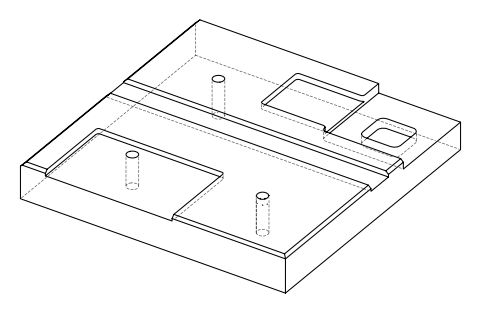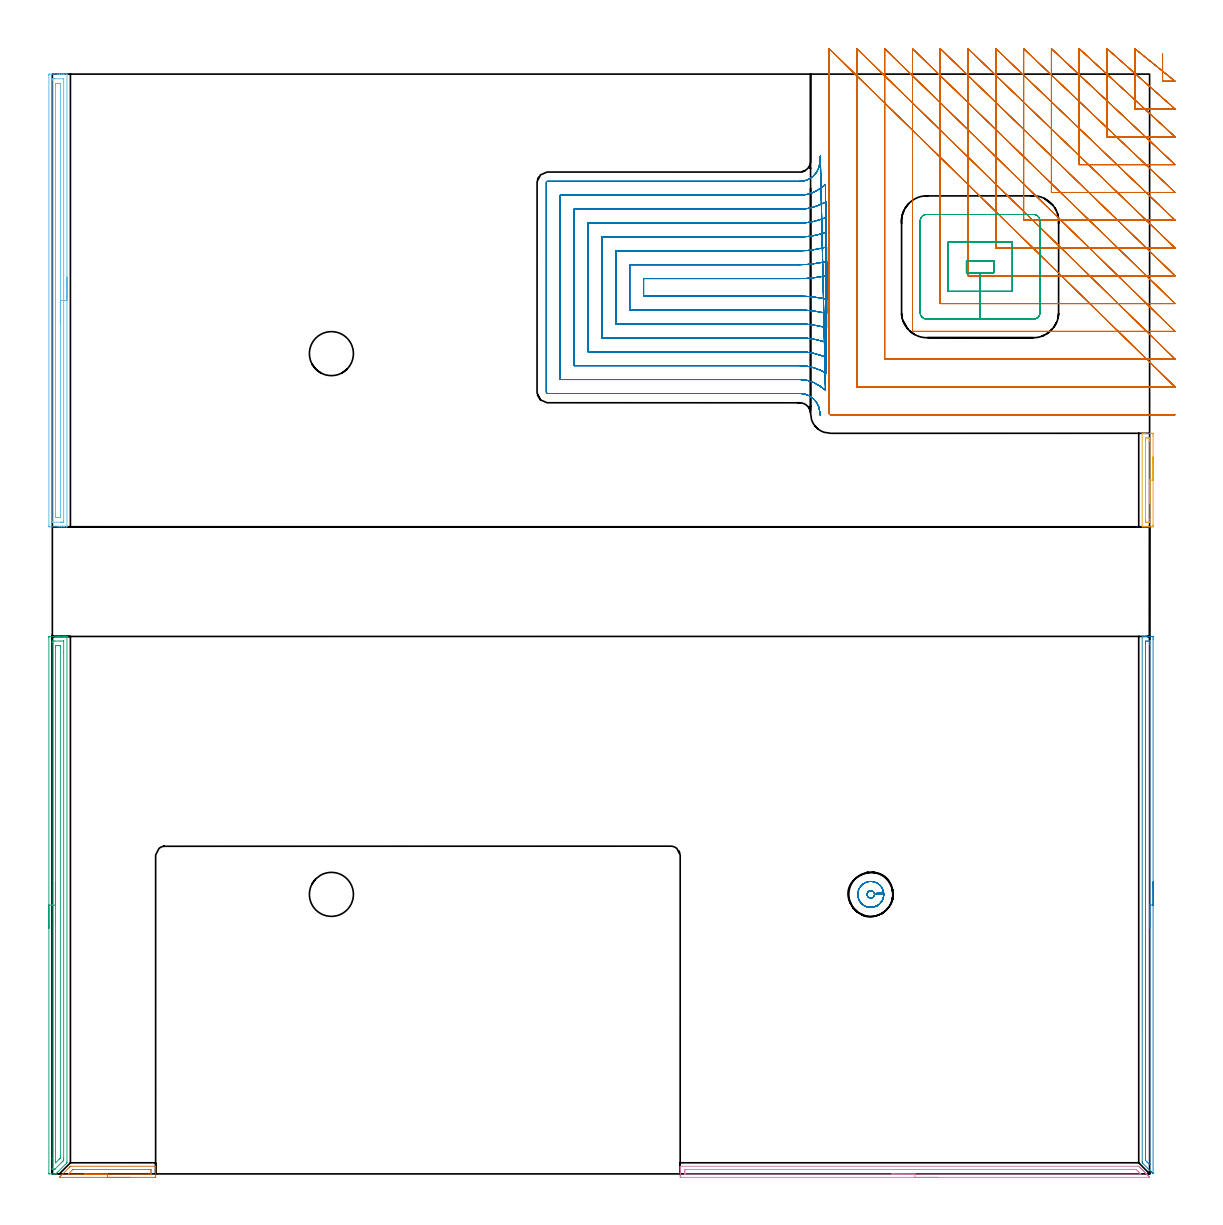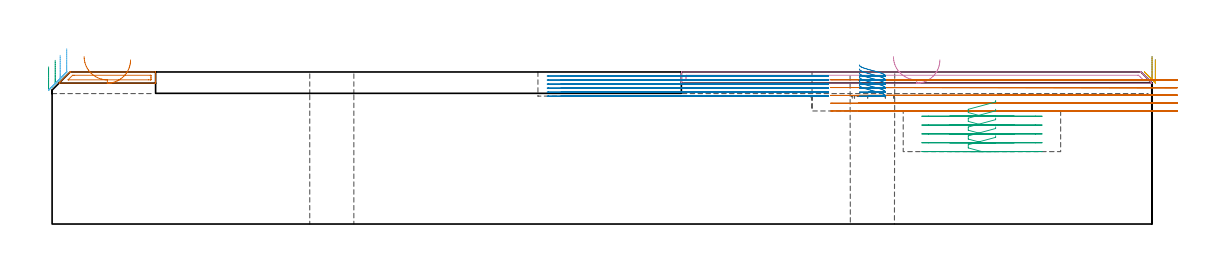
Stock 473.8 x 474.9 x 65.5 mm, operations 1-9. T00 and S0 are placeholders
(PLAN: 14 operations, 6 tool changes, 189.7 min)
(1 AREA_MILL | FG_CHAMFER_SURFACE | UGT0205_001 | 0.81 min | 547 mm3)
(2 AREA_MILL_1 | FG_CHAMFER_SURFACE_1 | UGT0205_001 | 3.85 min | 2601 mm3)
(3 AREA_MILL_2 | FG_CHAMFER_SURFACE_2 | UGT0205_001 | 5.75 min | 7133 mm3)
(4 AREA_MILL_3 | FG_CHAMFER_SURFACE_3 | UGT0205_001 | 3.39 min | 2340 mm3)
(5 AREA_MILL_4 | FG_CHAMFER_SURFACE_4 | UGT0205_001 | 0.82 min | 512 mm3)
(6 AREA_MILL_5 | FG_CHAMFER_SURFACE_5 | UGT0205_001 | 4.91 min | 6102 mm3)
(7 MILL_OPEN_POCKET | POCKET_OPEN | UGT0201_010 | Follow Part, ap 4, ae 75% | 35.97 min | 381188 mm3)
(8 MILL_OPEN_POCKET_1 | POCKET_OPEN_1 | UGT0201_007 | Follow Part, ap 2, ae 75% | 30.59 min | 125354 mm3)
(9 MILL_RECTANGULAR_POCKET | POCKET_RECTANGULAR_STRAIGHT | UGT0201_010 | Follow Part, ap 4, ae 75% | 3.96 min | 70838 mm3)
(10 MILL_SLOT | SLOT_PARTIAL_RECTANGULAR | UGT0201_007 | Follow Part, ap 2, ae 75% | 96.35 min | 294716 mm3)
(11 MILL_RECTANGULAR_SLOT | SLOT_RECTANGULAR | UGT0201_009 | Follow Part, ap 11.25, ae 75% | 2.48 min | 208130 mm3)
(12 INDEXABLE_INSERT_DRILL_THROUGH_HOLE_FROM_SOLID | STEP1HOLE | NXT0302_009 | 0.28 min | 18501 mm3)
(13 INDEXABLE_INSERT_DRILL_THROUGH_HOLE_FROM_SOLID_1 | STEP1HOLE_1 | NXT0302_009 | 0.24 min | 15932 mm3)
(14 INDEXABLE_INSERT_DRILL_THROUGH_HOLE_FROM_SOLID_2 | STEP1HOLE_2 | NXT0302_009 | 0.28 min | 15627 mm3)
(TOOL UGT0205_001 | Chamfer Mill 20 x 3 x 45 deg. | D20 FL50 Z2)
(TOOL UGT0201_010 | End Mill 16 mm | D16 FL22 Z2)
(TOOL UGT0201_007 | End Mill 8 mm | D8 FL19 Z4)
(TOOL UGT0201_009 | End Mill 45 mm | D45 FL63 Z6)
(TOOL NXT0302_009 | Index. Insert Drill 19mm [880-D1900L25-05] | D19 PA176 FL95 Z2)
(OP 1 AREA_MILL)
G17 G21 G94 G90
T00 M6
G54
G17 G0 G90 X33.8 Y-1.5 S1061 M3
G43 Z75.5 H0
Z70.7
G94 G1 X33.762 Z69.828 F250.
X33.648 Z68.964
X33.459 Z68.112
X33.197 Z67.28
X32.863 Z66.474
X32.46 Z65.7
X31.992 Z64.964
X31.46 Z64.272
X30.871 Z63.629
X30.228 Z63.04
X29.536 Z62.508
X28.8 Z62.04
X28.026 Z61.637
X27.22 Z61.303
X26.388 Z61.041
X25.537 Z60.852
X24.672 Z60.738
X23.8 Z60.7
X3.13
X3.077 Y-1.498 Z60.701
X3.008 Y-1.491 Z60.705
X3.221 Y-1.279 Z60.921
X3.612 Y-0.886 Z61.311
X7.456 Y2.958 Z65.153
X7.632 Y3.133 Z65.331
X7.74 Y3.24 Z65.437
X7.806 Y3.296 Z65.489
X7.897 Y3.3 Z65.5
X44.562
X44.591 Y3.295 Z65.491
X44.599 Y3.289 Z65.485
X44.6 Y3.286 Z65.481
Y3.194 Z65.393
Y-0.963 Z61.236
Y-1.491 Z60.705
X44.258 Y-1.5 Z60.7
X23.8
Y-0.086 Z62.114
X7.105 Y-0.085 Z62.115
X7.014 Y-0.083 Z62.117
X6.923 Y-0.079 Z62.121
X6.885 Y-0.076 Z62.124
X6.976 Y0.026 Z62.226
X8.762 Y1.812 Z64.012
X8.781 Y1.829 Z64.029
X8.836 Y1.874 Z64.074
X8.881 Y1.879 Z64.079
X8.979 Y1.882 Z64.082
X9.177 Y1.884 Z64.084
X9.573 Y1.886 Z64.086
X42.262 Y1.885 Z64.085
X42.353 Y1.883 Z64.083
X42.444 Y1.879 Z64.079
X42.59 Y1.87 Z64.07
X42.593 Y1.793 Z63.993
X42.598 Y1.545 Z63.745
X42.6 Y0.9 Z63.1
Y0.651 Z62.851
X42.595 Y0.007 Z62.207
X42.592 Y-0.055 Z62.145
X42.588 Y-0.079 Z62.121
X42.536 Y-0.081 Z62.119
X42.444 Y-0.085 Z62.115
X42.353
X41.561 Y-0.086 Z62.114
X23.8
X22.928 Z62.152
X22.064 Z62.266
X21.212 Z62.455
X20.38 Z62.717
X19.574 Z63.051
X18.8 Z63.454
X18.064 Z63.923
X17.372 Z64.454
X16.729 Z65.043
X16.14 Z65.686
X15.609 Z66.378
X15.14 Z67.114
X14.737 Z67.888
X14.403 Z68.694
X14.141 Z69.526
X13.952 Z70.378
X13.838 Z71.243
X13.8 Z72.114
G0 Z75.5
M5
M2
(OP 2 AREA_MILL_1)
G17 G21 G94 G90
T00 M6
G54
G17 G0 G90 X475.3 Y126.1 S1061 M3
G43 Z75.5 H0
Z70.8
G94 G1 Y126.062 Z69.928 F250.
Y125.948 Z69.064
Y125.759 Z68.212
Y125.497 Z67.38
Y125.163 Z66.574
Y124.76 Z65.8
Y124.292 Z65.064
Y123.76 Z64.372
Y123.171 Z63.729
Y122.528 Z63.14
Y121.836 Z62.608
Y121.1 Z62.14
Y120.326 Z61.737
Y119.52 Z61.403
Y118.688 Z61.141
Y117.836 Z60.952
Y116.972 Z60.838
Y116.1 Z60.8
Y0.35
X475.294 Y0.135 Z60.804
X475.292 Y0.119 Z60.805
X475.264 Y0.135 Z60.834
X474.911 Y0.489 Z61.189
X474.73 Y0.669 Z61.367
X474.668 Y0.732 Z61.431
X474.496 Y0.904 Z61.603
X474.433 Y0.965 Z61.663
X474.37 Y1.03 Z61.729
X474.201 Y1.199 Z61.898
X474.137 Y1.262 Z61.96
X474.072 Y1.328 Z62.027
X473.906 Y1.494 Z62.193
X473.84 Y1.558 Z62.257
X470.698 Y4.702 Z65.399
X470.606 Y4.798 Z65.492
X470.6 Y5.203 Z65.5
Y231.916
X470.603 Y232.09 Z65.488
X470.65 Y232.093 Z65.442
X471.07 Y232.1 Z65.029
X471.326 Z64.774
X472.06 Z64.035
X473.317 Z62.78
X473.84 Z62.255
X474.469 Z61.627
X474.73 Y232.098 Z61.366
X475.291 Y232.092 Z60.805
X475.294 Y232.035 Z60.803
X475.299 Y231.468 Z60.801
X475.3 Y230.895 Z60.8
Y116.1
X473.886 Z62.214
Y4.263
X473.885 Y4.217 Z62.215
X473.882 Y4.125 Z62.218
X473.876 Y3.985 Z62.224
X473.84 Y4.018 Z62.26
X473.542 Y4.309 Z62.558
X472.95 Y4.9 Z63.15
X472.648 Y5.203 Z63.452
X472.06 Y5.802 Z64.04
X472.021 Y6.098 Z64.079
X472.018 Y6.14 Z64.082
X472.014 Y6.992 Z64.086
Y7.038
Y228.831
X472.018 Y229.68 Z64.082
X472.02 Y229.72 Z64.08
X472.06 Y230.09 Z64.04
X472.534 Y230.097 Z63.566
X472.95 Y230.098 Z63.15
X473.424 Y230.097 Z62.676
X473.84 Y230.09 Z62.26
X473.88 Y229.68 Z62.22
X473.883 Y229.637 Z62.217
X473.886 Y228.785 Z62.214
Y228.739
Y116.1
Y115.228 Z62.252
Y114.364 Z62.366
Y113.512 Z62.555
Y112.68 Z62.817
Y111.874 Z63.151
Y111.1 Z63.554
Y110.364 Z64.023
Y109.672 Z64.554
Y109.029 Z65.143
Y108.44 Z65.786
Y107.908 Z66.478
Y107.44 Z67.214
Y107.037 Z67.988
Y106.703 Z68.794
Y106.441 Z69.626
Y106.252 Z70.478
Y106.138 Z71.343
Y106.1 Z72.214
G0 Z75.5
M5
M2
(OP 3 AREA_MILL_2)
G17 G21 G94 G90
T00 M6
G54
G17 G0 G90 X-1.5 Y106.05 S1061 M3
G43 Z75.5 H0
Z67.7
G94 G1 Y106.088 Z66.828 F250.
Y106.202 Z65.964
Y106.391 Z65.112
Y106.653 Z64.28
Y106.987 Z63.474
Y107.39 Z62.7
Y107.858 Z61.964
Y108.39 Z61.272
Y108.979 Z60.629
Y109.622 Z60.04
Y110.314 Z59.509
Y111.05 Z59.04
Y111.824 Z58.637
Y112.63 Z58.303
Y113.462 Z58.041
Y114.314 Z57.852
Y115.178 Z57.738
Y116.05 Z57.7
X-1.499 Y231.507 Z57.701
X-1.496 Y231.901 Z57.702
X-1.492 Y232.09 Z57.705
X-1.109 Y232.1 Z58.088
X2.4 Z61.595
X2.988 Z62.185
X3.277 Z62.474
X5.031 Z64.226
X5.611 Z64.81
X6.042 Z65.241
X6.173 Y232.098 Z65.365
X6.298 Y232.09 Z65.488
X6.3 Y231.953 Z65.5
Y5.051
X6.296 Y4.805 Z65.49
X6.123 Y4.623 Z65.323
X2.093 Y0.593 Z61.293
X1.815 Y0.313 Z61.01
X1.649 Y0.147 Z60.845
X1.523 Y0.026 Z60.721
X1.503 Y0.01 Z60.701
X0.944 Y0. Z60.143
X0.348 Z59.547
X-0.231 Z58.964
X-1.398 Z57.799
X-1.491 Y0.003 Z57.705
X-1.5 Y0.346 Z57.7
Y116.05
X-0.086 Z59.114
X-0.085 Y229.575 Z59.115
X-0.084 Y229.724 Z59.116
X-0.079 Y230.086 Z59.121
X0.28 Y230.096 Z59.48
X0.646 Y230.098 Z59.846
X1.153 Y230.1 Z60.353
X3.277 Z62.477
X4.662 Z63.862
X4.82 Y230.098 Z64.02
X4.846 Y230.096 Z64.046
X4.871 Y230.09 Z64.071
X4.879 Y230.084 Z64.079
X4.881 Y230.065 Z64.081
X4.885 Y229.873 Z64.085
X4.886 Y225.512 Z64.086
Y6.834
X4.884 Y6.092 Z64.084
X4.881 Y5.942 Z64.081
X4.879 Y5.854 Z64.079
X4.818 Y5.78 Z64.018
X4.708 Y5.664 Z63.908
X4.569 Y5.521 Z63.769
X4.154 Y5.104 Z63.354
X1.427 Y2.376 Z60.627
X1.162 Y2.116 Z60.362
X1.086 Y2.044 Z60.286
X1.057 Y2.018 Z60.257
X1.007 Y2.009 Z60.207
X0.646 Y2.003 Z59.846
X0.138 Y2. Z59.338
X-0.02 Y2.002 Z59.18
X-0.046 Y2.004 Z59.154
X-0.071 Y2.01 Z59.129
X-0.079 Y2.016 Z59.121
X-0.081 Y2.035 Z59.119
X-0.085 Y2.227 Z59.115
X-0.086 Y6.649 Z59.114
Y116.05
X1.328 Z60.528
X1.329 Y227.247 Z60.529
X1.331 Y227.941 Z60.531
X1.333 Y228.039 Z60.533
X1.335 Y228.081 Z60.535
X1.374 Y228.092 Z60.574
X1.523 Y228.095 Z60.723
X2.244 Y228.1 Z61.444
X2.4 Z61.6
X3.121 Y228.099 Z62.321
X3.277 Y228.096 Z62.477
X3.433 Y228.09 Z62.633
X3.465 Y228.085 Z62.665
X3.467 Y228.058 Z62.667
X3.47 Y228.007 Z62.67
X3.471 Y227.941 Z62.671
Y227.743
Y7.181
X3.469 Y7.007 Z62.669
X3.467 Y6.921 Z62.667
X3.465 Y6.882 Z62.665
X3.428 Y6.834 Z62.628
X3.354 Y6.756 Z62.554
X3.277 Y6.677 Z62.477
X2.913 Y6.312 Z62.113
X1.523 Y4.923 Z60.723
X1.459 Y4.862 Z60.659
X1.343 Y4.753 Z60.543
X1.335 Y4.854 Z60.535
X1.332 Y5.051 Z60.532
X1.33 Y5.247 Z60.53
X1.328 Y9.575 Z60.528
Y116.05
Y116.922 Z60.567
Y117.786 Z60.68
Y118.638 Z60.869
Y119.47 Z61.132
Y120.276 Z61.465
Y121.05 Z61.868
Y121.786 Z62.337
Y122.478 Z62.868
Y123.121 Z63.457
Y123.71 Z64.101
Y124.242 Z64.793
Y124.71 Z65.528
Y125.113 Z66.302
Y125.447 Z67.108
Y125.709 Z67.94
Y125.898 Z68.792
Y126.012 Z69.657
Y126.05 Z70.528
G0 Z75.5
M5
M2
(OP 4 AREA_MILL_3)
G17 G21 G94 G90
T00 M6
G54
G17 G0 G90 X382.466 Y-1.5 S1061 M3
G43 Z75.5 H0
Z70.7
G94 G1 X382.428 Z69.828 F250.
X382.314 Z68.964
X382.126 Z68.112
X381.863 Z67.28
X381.529 Z66.474
X381.127 Z65.7
X380.658 Z64.964
X380.127 Z64.272
X379.537 Z63.629
X378.894 Z63.04
X378.202 Z62.508
X377.466 Z62.04
X376.692 Z61.637
X375.887 Z61.303
X375.054 Z61.041
X374.203 Z60.852
X373.338 Z60.738
X372.466 Z60.7
X271.832 Y-1.499 Z60.701
X271.696
X271.107 Y-1.491 Z60.705
X271.103 Y-1.479 Z60.716
X271.1 Y-0.886 Z61.309
Y-0.59 Z61.605
Y0.007 Z62.201
Y0.599 Z62.796
Y0.9 Z63.096
Y1.493 Z63.689
Y1.793 Z63.988
Y2.394 Z64.593
Y2.887 Z65.086
X271.107 Y3.246 Z65.438
X271.11 Y3.297 Z65.488
X271.25 Y3.3 Z65.5
X468.778
X469.087 Y3.304 Z65.493
X469.115 Y3.286 Z65.483
X469.67 Y2.731 Z64.93
X469.715 Y2.686 Z64.883
X469.759 Y2.641 Z64.84
X469.967 Y2.434 Z64.633
X470.013 Y2.388 Z64.586
X470.058 Y2.343 Z64.542
X470.264 Y2.136 Z64.335
X470.311 Y2.091 Z64.288
X470.356 Y2.045 Z64.244
X470.561 Y1.839 Z64.038
X470.608 Y1.793 Z63.99
X470.654 Y1.747 Z63.946
X470.859 Y1.542 Z63.741
X470.906 Y1.495 Z63.692
X470.952 Y1.449 Z63.648
X471.156 Y1.245 Z63.444
X471.204 Y1.198 Z63.395
X471.25 Y1.151 Z63.35
X471.453 Y0.947 Z63.146
X471.501 Y0.9 Z63.097
X471.548 Y0.852 Z63.051
X471.75 Y0.65 Z62.849
X471.799 Y0.602 Z62.799
X471.846 Y0.554 Z62.753
X472.048 Y0.353 Z62.552
X472.097 Y0.305 Z62.502
X472.144 Y0.256 Z62.455
X472.345 Y0.056 Z62.255
X472.394 Y0.007 Z62.204
X472.442 Y-0.042 Z62.157
X472.642 Y-0.242 Z61.957
X472.692 Y-0.291 Z61.906
X472.74 Y-0.34 Z61.859
X472.939 Y-0.539 Z61.66
X472.99 Y-0.588 Z61.609
X473.039 Y-0.638 Z61.561
X473.237 Y-0.836 Z61.363
X473.287 Y-0.886 Z61.311
X473.435 Y-1.035 Z61.164
X473.534 Y-1.136 Z61.064
X473.641 Y-1.252 Z60.947
X473.711 Y-1.333 Z60.866
X473.831 Y-1.497 Z60.701
Y-1.499 Z60.699
X473.645 Y-1.5 Z60.7
X372.466
Y-0.086 Z62.114
X273.479 Y-0.085 Z62.115
X273.387 Y-0.084 Z62.116
X273.202 Y-0.079 Z62.121
X273.109 Y-0.074 Z62.126
X273.106 Y-0.047 Z62.153
X273.104 Y0.007 Z62.207
X273.1 Y0.387 Z62.587
X273.101 Y0.9 Z63.1
X273.102 Y1.278 Z63.478
X273.11 Y1.793 Z63.993
X273.119 Y1.879 Z64.079
X273.294 Y1.883 Z64.083
X273.388 Y1.885 Z64.085
X467.794
X467.886 Y1.884 Z64.084
X467.978 Y1.882 Z64.082
X468.037 Y1.879 Z64.079
X468.083 Y1.856 Z64.056
X468.149 Y1.793 Z63.993
X468.778 Y1.172 Z63.372
X469.05 Y0.9 Z63.1
X469.67 Y0.279 Z62.479
X469.936 Y0.007 Z62.207
X470.016 Y-0.078 Z62.122
X469.854 Y-0.083 Z62.117
X469.761 Y-0.085 Z62.115
X372.466 Y-0.086 Z62.114
X371.595 Z62.152
X370.73 Z62.266
X369.878 Z62.455
X369.046 Z62.717
X368.24 Z63.051
X367.466 Z63.454
X366.731 Z63.923
X366.038 Z64.454
X365.395 Z65.043
X364.806 Z65.686
X364.275 Z66.378
X363.806 Z67.114
X363.403 Z67.888
X363.069 Z68.694
X362.807 Z69.526
X362.618 Z70.378
X362.504 Z71.243
X362.466 Z72.114
G0 Z75.5
M5
M2
(OP 5 AREA_MILL_4)
G17 G21 G94 G90
T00 M6
G54
G17 G0 G90 X475.3 Y309.6 S1061 M3
G43 Z75.5 H0
Z70.8
G94 G1 Y309.562 Z69.928 F250.
Y309.448 Z69.064
Y309.259 Z68.212
Y308.997 Z67.38
Y308.663 Z66.574
Y308.26 Z65.8
Y307.792 Z65.064
Y307.26 Z64.372
Y306.671 Z63.729
Y306.028 Z63.14
Y305.336 Z62.608
Y304.6 Z62.14
Y303.826 Z61.737
Y303.02 Z61.403
Y302.188 Z61.141
Y301.337 Z60.952
Y300.472 Z60.838
Y299.6 Z60.8
Y280.31
X475.299 Y279.99 Z60.801
X475.293 Y279.426 Z60.803
X475.291 Y279.407 Z60.805
X474.73 Y279.4 Z61.365
X474.429 Z61.666
X473.84 Z62.254
X473.238 Z62.858
X472.95 Z63.146
X472.348 Z63.748
X472.06 Z64.035
X471.483 Z64.616
X471.45 Z64.65
X470.969 Z65.13
X470.638 Y279.407 Z65.453
X470.603 Y279.41 Z65.488
X470.6 Y279.544 Z65.5
Y319.656
X470.603 Y319.79 Z65.488
X470.638 Y319.793 Z65.453
X470.969 Y319.8 Z65.129
X471.483 Z64.616
X472.06 Z64.035
X474.128 Z61.969
X474.73 Y319.797 Z61.365
X475.291 Y319.793 Z60.805
X475.293 Y319.774 Z60.803
X475.299 Y319.21 Z60.801
X475.3 Y318.639 Z60.8
Y299.6
X473.886 Z62.214
Y282.618
X473.882 Y281.773 Z62.218
X473.88 Y281.733 Z62.22
X473.84 Y281.41 Z62.26
X473.32 Y281.402 Z62.78
X472.95 Z63.15
X472.429 Y281.403 Z63.671
X472.06 Y281.41 Z64.04
X472.02 Y281.773 Z64.08
X472.017 Y281.816 Z64.083
X472.014 Y282.664 Z64.086
Y282.71
Y316.582
X472.018 Y317.427 Z64.082
X472.02 Y317.467 Z64.08
X472.06 Y317.79 Z64.04
X472.58 Y317.798 Z63.52
X472.95 Y317.799 Z63.15
X473.471 Y317.797 Z62.629
X473.84 Y317.79 Z62.26
X473.88 Y317.427 Z62.22
X473.883 Y317.385 Z62.218
X473.886 Y316.536 Z62.214
Y316.49
Y299.6
Y298.728 Z62.252
Y297.864 Z62.366
Y297.012 Z62.555
Y296.18 Z62.817
Y295.374 Z63.151
Y294.6 Z63.554
Y293.864 Z64.023
Y293.172 Z64.554
Y292.529 Z65.143
Y291.94 Z65.786
Y291.409 Z66.478
Y290.94 Z67.214
Y290.537 Z67.988
Y290.203 Z68.794
Y289.941 Z69.626
Y289.752 Z70.478
Y289.638 Z71.343
Y289.6 Z72.214
G0 Z75.5
M5
M2
(OP 6 AREA_MILL_5)
G17 G21 G94 G90
T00 M6
G54
G17 G0 G90 X6.3 Y387.15 S1061 M3
G43 Z75.5 H0
G94 G1 Y387.112 Z74.628 F250.
Y386.998 Z73.763
Y386.809 Z72.912
Y386.547 Z72.08
Y386.213 Z71.274
Y385.81 Z70.5
Y385.342 Z69.764
Y384.81 Z69.072
Y384.221 Z68.429
Y383.578 Z67.839
Y382.886 Z67.308
Y382.15 Z66.84
Y381.376 Z66.437
Y380.57 Z66.103
Y379.738 Z65.841
Y378.887 Z65.652
Y378.022 Z65.538
Y377.15 Z65.5
Y279.545
X6.298 Y279.41 Z65.489
X6.175 Y279.402 Z65.367
X6.046 Y279.4 Z65.245
X5.339 Z64.539
X4.724 Z63.923
X4.154 Z63.35
X3.87 Z63.066
X3.277 Z62.474
X2.993 Z62.19
X2.4 Z61.594
X-1.109 Y279.401 Z58.088
X-1.327 Y279.404 Z57.87
X-1.492 Y279.41 Z57.705
X-1.496 Y279.596 Z57.702
X-1.499 Y279.99 Z57.701
Y474.31
X-1.496 Y474.703 Z57.702
X-1.492 Y474.89 Z57.705
X-1.109 Y474.9 Z58.088
X2.4 Z61.594
X2.992 Z62.19
X3.277 Z62.474
X3.87 Z63.066
X4.154 Z63.35
X4.724 Z63.923
X5.031 Z64.231
X6.046 Z65.245
X6.175 Y474.898 Z65.367
X6.298 Y474.89 Z65.489
X6.3 Y474.755 Z65.5
Y377.15
X4.886 Z64.086
X4.885 Y281.922 Z64.085
X4.884 Y281.773 Z64.084
X4.879 Y281.411 Z64.079
X4.519 Y281.403 Z63.719
X4.154 Y281.401 Z63.354
X3.644 Y281.4 Z62.844
X0.136 Z59.336
X-0.021 Y281.401 Z59.179
X-0.046 Y281.403 Z59.154
X-0.07 Y281.409 Z59.13
X-0.079 Y281.415 Z59.121
X-0.081 Y281.433 Z59.119
X-0.085 Y281.624 Z59.115
Y472.378
X-0.084 Y472.527 Z59.116
X-0.079 Y472.889 Z59.121
X0.281 Y472.897 Z59.481
X0.646 Y472.899 Z59.846
X1.156 Y472.9 Z60.356
X4.664 Z63.864
X4.821 Y472.899 Z64.021
X4.846 Y472.897 Z64.046
X4.87 Y472.891 Z64.07
X4.879 Y472.885 Z64.079
X4.881 Y472.867 Z64.081
X4.885 Y472.676 Z64.085
X4.886 Y377.15 Z64.086
X3.472 Z62.672
X3.471 Y284.25 Z62.671
X3.469 Y283.556 Z62.669
X3.467 Y283.458 Z62.667
X3.465 Y283.417 Z62.665
X3.423 Y283.408 Z62.623
X3.277 Y283.404 Z62.477
X2.553 Y283.4 Z61.753
X2.4 Z61.6
X1.676 Y283.401 Z60.876
X1.523 Y283.403 Z60.723
X1.37 Y283.409 Z60.57
X1.335 Y283.412 Z60.535
X1.333 Y283.438 Z60.533
X1.33 Y283.49 Z60.53
X1.329 Y283.556 Z60.529
Y283.753
Y470.05
X1.331 Y470.744 Z60.531
X1.333 Y470.842 Z60.533
X1.335 Y470.884 Z60.535
X1.378 Y470.892 Z60.578
X1.523 Y470.896 Z60.723
X2.247 Y470.9 Z61.447
X2.4 Z61.6
X3.124 Y470.899 Z62.324
X3.277 Y470.897 Z62.477
X3.43 Y470.891 Z62.63
X3.465 Y470.888 Z62.665
X3.467 Y470.862 Z62.667
X3.47 Y470.81 Z62.67
X3.471 Y470.744 Z62.671
Y470.547
X3.472 Y377.15 Z62.672
Y376.278 Z62.71
Y375.414 Z62.823
Y374.562 Z63.012
Y373.73 Z63.275
Y372.924 Z63.608
Y372.15 Z64.011
Y371.414 Z64.48
Y370.722 Z65.011
Y370.079 Z65.6
Y369.49 Z66.244
Y368.958 Z66.936
Y368.49 Z67.672
Y368.087 Z68.445
Y367.753 Z69.251
Y367.491 Z70.083
Y367.302 Z70.935
Y367.188 Z71.8
Y367.15 Z72.672
G0 Z75.5
M5
M2
(OP 7 MILL_OPEN_POCKET)
G17 G21 G94 G90
T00 M6
G54
G17 G0 G90 X479.4 Y483.613 S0 M3
G43 Z75.5 H0
Z62.14
G94 G1 Y480.613 F250.
Y471.8 F500.
X481.8
X484.8 F250.
X467.4 Y485.9 F500.
Y482.9 F250.
Y459.8 F500.
X481.8
X484.8 F250.
X455.4 Y485.9 F500.
Y482.9 F250.
Y447.8 F500.
X481.8
X484.8 F250.
X443.4 Y485.9 F500.
Y482.9 F250.
Y435.8 F500.
X481.8
X484.8 F250.
X431.4 Y485.9 F500.
Y482.9 F250.
Y423.8 F500.
X481.8
X484.8 F250.
X419.4 Y485.9 F500.
Y482.9 F250.
Y411.8 F500.
X481.8
X484.8 F250.
X407.4 Y485.9 F500.
Y482.9 F250.
Y399.8 F500.
X481.8
X484.8 F250.
X395.4 Y485.9 F500.
Y482.9 F250.
Y387.8 F500.
X481.8
X484.8 F250.
X383.4 Y485.9 F500.
Y482.9 F250.
Y375.8 F500.
X481.8
X484.8 F250.
X371.4 Y485.9 F500.
Y482.9 F250.
Y363.8 F500.
X481.8
X484.8 F250.
X359.4 Y485.9 F500.
Y482.9 F250.
Y351.8 F500.
X481.8
X484.8 F250.
X347.4 Y485.9 F500.
Y482.9 F250.
Y339.8 F500.
X481.8
X484.8 F250.
X335.4 Y485.9 F500.
Y482.9 F250.
Y328.4 F500.
G3 X336. Y327.8 R0.6
G1 X481.8
X484.8 F250.
G0 Z75.5
X479.4 Y483.613
Z58.78
G1 Y480.613
Y471.8 F500.
X481.8
X484.8 F250.
X467.4 Y485.9 F500.
Y482.9 F250.
Y459.8 F500.
X481.8
X484.8 F250.
X455.4 Y485.9 F500.
Y482.9 F250.
Y447.8 F500.
X481.8
X484.8 F250.
X443.4 Y485.9 F500.
Y482.9 F250.
Y435.8 F500.
X481.8
X484.8 F250.
X431.4 Y485.9 F500.
Y482.9 F250.
Y423.8 F500.
X481.8
X484.8 F250.
X419.4 Y485.9 F500.
Y482.9 F250.
Y411.8 F500.
X481.8
X484.8 F250.
X407.4 Y485.9 F500.
Y482.9 F250.
Y399.8 F500.
X481.8
X484.8 F250.
X395.4 Y485.9 F500.
Y482.9 F250.
Y387.8 F500.
X481.8
X484.8 F250.
X383.4 Y485.9 F500.
Y482.9 F250.
Y375.8 F500.
X481.8
X484.8 F250.
X371.4 Y485.9 F500.
Y482.9 F250.
Y363.8 F500.
X481.8
X484.8 F250.
X359.4 Y485.9 F500.
Y482.9 F250.
Y351.8 F500.
X481.8
X484.8 F250.
X347.4 Y485.9 F500.
Y482.9 F250.
Y339.8 F500.
X481.8
X484.8 F250.
X335.4 Y485.9 F500.
Y482.9 F250.
Y328.4 F500.
G3 X336. Y327.8 R0.6
G1 X481.8
X484.8 F250.
G0 Z75.5
X479.4 Y483.613
Z55.42
G1 Y480.613
Y471.8 F500.
X481.8
X484.8 F250.
X467.4 Y485.9 F500.
Y482.9 F250.
Y459.8 F500.
X481.8
X484.8 F250.
X455.4 Y485.9 F500.
Y482.9 F250.
Y447.8 F500.
X481.8
X484.8 F250.
X443.4 Y485.9 F500.
Y482.9 F250.
Y435.8 F500.
X481.8
X484.8 F250.
X431.4 Y485.9 F500.
Y482.9 F250.
Y423.8 F500.
X481.8
X484.8 F250.
X419.4 Y485.9 F500.
Y482.9 F250.
Y411.8 F500.
X481.8
X484.8 F250.
X407.4 Y485.9 F500.
Y482.9 F250.
Y399.8 F500.
X481.8
X484.8 F250.
X395.4 Y485.9 F500.
Y482.9 F250.
Y387.8 F500.
X481.8
X484.8 F250.
X383.4 Y485.9 F500.
Y482.9 F250.
Y375.8 F500.
X481.8
X484.8 F250.
X371.4 Y485.9 F500.
Y482.9 F250.
Y363.8 F500.
X481.8
X484.8 F250.
X359.4 Y485.9 F500.
Y482.9 F250.
Y351.8 F500.
X481.8
X484.8 F250.
X347.4 Y485.9 F500.
Y482.9 F250.
Y339.8 F500.
X481.8
X484.8 F250.
X335.4 Y485.9 F500.
Y482.9 F250.
Y328.4 F500.
G3 X336. Y327.8 R0.6
G1 X481.8
X484.8 F250.
G0 Z75.5
X479.4 Y483.613
Z52.06
G1 Y480.613
Y471.8 F500.
X481.8
X484.8 F250.
X467.4 Y485.9 F500.
Y482.9 F250.
Y459.8 F500.
X481.8
X484.8 F250.
X455.4 Y485.9 F500.
Y482.9 F250.
Y447.8 F500.
X481.8
X484.8 F250.
X443.4 Y485.9 F500.
Y482.9 F250.
Y435.8 F500.
X481.8
X484.8 F250.
X431.4 Y485.9 F500.
Y482.9 F250.
Y423.8 F500.
X481.8
X484.8 F250.
X419.4 Y485.9 F500.
Y482.9 F250.
Y411.8 F500.
X481.8
X484.8 F250.
X407.4 Y485.9 F500.
Y482.9 F250.
Y399.8 F500.
X481.8
X484.8 F250.
X395.4 Y485.9 F500.
Y482.9 F250.
Y387.8 F500.
X481.8
X484.8 F250.
X383.4 Y485.9 F500.
Y482.9 F250.
Y375.8 F500.
X481.8
X484.8 F250.
X371.4 Y485.9 F500.
Y482.9 F250.
Y363.8 F500.
X481.8
X484.8 F250.
X359.4 Y485.9 F500.
Y482.9 F250.
Y351.8 F500.
X481.8
X484.8 F250.
X347.4 Y485.9 F500.
Y482.9 F250.
Y339.8 F500.
X481.8
X484.8 F250.
X335.4 Y485.9 F500.
Y482.9 F250.
Y328.4 F500.
G3 X336. Y327.8 R0.6
G1 X481.8
X484.8 F250.
G0 Z75.5
X479.4 Y483.613
Z48.7
G1 Y480.613
Y471.8 F500.
X481.8
X484.8 F250.
X467.4 Y485.9 F500.
Y482.9 F250.
Y459.8 F500.
X481.8
X484.8 F250.
X455.4 Y485.9 F500.
Y482.9 F250.
Y447.8 F500.
X481.8
X484.8 F250.
X443.4 Y485.9 F500.
Y482.9 F250.
Y435.8 F500.
X481.8
X484.8 F250.
X431.4 Y485.9 F500.
Y482.9 F250.
Y423.8 F500.
X481.8
X484.8 F250.
X419.4 Y485.9 F500.
Y482.9 F250.
Y411.8 F500.
X481.8
X484.8 F250.
X407.4 Y485.9 F500.
Y482.9 F250.
Y399.8 F500.
X481.8
X484.8 F250.
X395.4 Y485.9 F500.
Y482.9 F250.
Y387.8 F500.
X481.8
X484.8 F250.
X383.4 Y485.9 F500.
Y482.9 F250.
Y375.8 F500.
X481.8
X484.8 F250.
X371.4 Y485.9 F500.
Y482.9 F250.
Y363.8 F500.
X481.8
X484.8 F250.
X359.4 Y485.9 F500.
Y482.9 F250.
Y351.8 F500.
X481.8
X484.8 F250.
X347.4 Y485.9 F500.
Y482.9 F250.
Y339.8 F500.
X481.8
X484.8 F250.
X335.4 Y485.9 F500.
Y482.9 F250.
Y328.4 F500.
G3 X336. Y327.8 R0.6
G1 X481.8
X484.8 F250.
G0 Z75.5
M5
M2
(OP 8 MILL_OPEN_POCKET_1)
G17 G21 G94 G90
T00 M6
G54
G17 G0 G90 X334.356 Y387.846 S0 M3
G43 Z75.5 H0
Z63.767
G94 G1 X331.4 Y387.336 F250.
G2 X322.8 Y386.6 R50.6 F500.
G1 X255.3
Y379.
X322.8
G2 X331.4 Y378.264 R50.6
G1 X334.356 Y377.754 F250.
X334.344 Y394.015 F500.
X331.4 Y393.437 F250.
G2 X322.8 Y392.6 R44.6 F500.
G1 X249.3
Y373.
X322.8
G2 X331.4 Y372.163 R44.6
G1 X334.344 Y371.585 F250.
X334.325 Y400.239 F500.
X331.4 Y399.57 F250.
G2 X322.8 Y398.6 R38.6 F500.
G1 X243.3
Y367.
X322.8
G2 X331.4 Y366.03 R38.6
G1 X334.325 Y365.361 F250.
X334.294 Y406.546 F500.
X331.4 Y405.755 F250.
G2 X322.8 Y404.6 R32.6 F500.
G1 X237.3
Y361.
X322.8
G2 X331.4 Y359.845 R32.6
G1 X334.294 Y359.054 F250.
X334.239 Y412.999 F500.
X331.4 Y412.029 F250.
G2 X322.8 Y410.6 R26.6 F500.
G1 X231.3
Y355.
X322.8
G2 X331.4 Y353.571 R26.6
G1 X334.239 Y352.601 F250.
X334.126 Y419.733 F500.
X331.4 Y418.481 F250.
G2 X322.8 Y416.6 R20.6 F500.
G1 X225.3
Y349.
X322.8
G2 X331.4 Y347.119 R20.6
G1 X334.126 Y345.867 F250.
X333.824 Y427.169 F500.
X331.4 Y425.402 F250.
G2 X322.8 Y422.6 R14.6 F500.
G1 X219.3
Y343.
X322.8
G2 X331.4 Y340.198 R14.6
G1 X333.824 Y338.431 F250.
X331.62 Y439.472 F500.
X331.37 Y436.482 F250.
G2 X322.8 Y428.6 R8.6 F500.
G1 X213.9
G3 X213.3 Y428. R0.6
G1 Y337.6
G3 X213.9 Y337. R0.6
G1 X322.8
G2 X331.365 Y329.179 R8.6
G1 X331.501 Y327.685 F250.
G0 X334.356 Y387.846 Z62.033
G1 X331.4 Y387.336
G2 X322.8 Y386.6 R50.6 F500.
G1 X255.3
Y379.
X322.8
G2 X331.4 Y378.264 R50.6
G1 X334.356 Y377.754 F250.
X334.344 Y394.015 F500.
X331.4 Y393.437 F250.
G2 X322.8 Y392.6 R44.6 F500.
G1 X249.3
Y373.
X322.8
G2 X331.4 Y372.163 R44.6
G1 X334.344 Y371.585 F250.
X334.325 Y400.239 F500.
X331.4 Y399.57 F250.
G2 X322.8 Y398.6 R38.6 F500.
G1 X243.3
Y367.
X322.8
G2 X331.4 Y366.03 R38.6
G1 X334.325 Y365.361 F250.
X334.294 Y406.546 F500.
X331.4 Y405.755 F250.
G2 X322.8 Y404.6 R32.6 F500.
G1 X237.3
Y361.
X322.8
G2 X331.4 Y359.845 R32.6
G1 X334.294 Y359.054 F250.
X334.239 Y412.999 F500.
X331.4 Y412.029 F250.
G2 X322.8 Y410.6 R26.6 F500.
G1 X231.3
Y355.
X322.8
G2 X331.4 Y353.571 R26.6
G1 X334.239 Y352.601 F250.
X334.126 Y419.733 F500.
X331.4 Y418.481 F250.
G2 X322.8 Y416.6 R20.6 F500.
G1 X225.3
Y349.
X322.8
G2 X331.4 Y347.119 R20.6
G1 X334.126 Y345.867 F250.
X333.824 Y427.169 F500.
X331.4 Y425.402 F250.
G2 X322.8 Y422.6 R14.6 F500.
G1 X219.3
Y343.
X322.8
G2 X331.4 Y340.198 R14.6
G1 X333.824 Y338.431 F250.
X331.62 Y439.472 F500.
X331.37 Y436.482 F250.
G2 X322.8 Y428.6 R8.6 F500.
G1 X213.9
G3 X213.3 Y428. R0.6
G1 Y337.6
G3 X213.9 Y337. R0.6
G1 X322.8
G2 X331.365 Y329.179 R8.6
G1 X331.501 Y327.685 F250.
G0 X334.356 Y387.846 Z60.3
G1 X331.4 Y387.336
G2 X322.8 Y386.6 R50.6 F500.
G1 X255.3
Y379.
X322.8
G2 X331.4 Y378.264 R50.6
G1 X334.356 Y377.754 F250.
X334.344 Y394.015 F500.
X331.4 Y393.437 F250.
G2 X322.8 Y392.6 R44.6 F500.
G1 X249.3
Y373.
X322.8
G2 X331.4 Y372.163 R44.6
G1 X334.344 Y371.585 F250.
X334.325 Y400.239 F500.
X331.4 Y399.57 F250.
G2 X322.8 Y398.6 R38.6 F500.
G1 X243.3
Y367.
X322.8
G2 X331.4 Y366.03 R38.6
G1 X334.325 Y365.361 F250.
X334.294 Y406.546 F500.
X331.4 Y405.755 F250.
G2 X322.8 Y404.6 R32.6 F500.
G1 X237.3
Y361.
X322.8
G2 X331.4 Y359.845 R32.6
G1 X334.294 Y359.054 F250.
X334.239 Y412.999 F500.
X331.4 Y412.029 F250.
G2 X322.8 Y410.6 R26.6 F500.
G1 X231.3
Y355.
X322.8
G2 X331.4 Y353.571 R26.6
G1 X334.239 Y352.601 F250.
X334.126 Y419.733 F500.
X331.4 Y418.481 F250.
G2 X322.8 Y416.6 R20.6 F500.
G1 X225.3
Y349.
X322.8
G2 X331.4 Y347.119 R20.6
G1 X334.126 Y345.867 F250.
X333.824 Y427.169 F500.
X331.4 Y425.402 F250.
G2 X322.8 Y422.6 R14.6 F500.
G1 X219.3
Y343.
X322.8
G2 X331.4 Y340.198 R14.6
G1 X333.824 Y338.431 F250.
X331.62 Y439.472 F500.
X331.37 Y436.482 F250.
G2 X322.8 Y428.6 R8.6 F500.
G1 X213.9
G3 X213.3 Y428. R0.6
G1 Y337.6
G3 X213.9 Y337. R0.6
G1 X322.8
G2 X331.365 Y329.179 R8.6
G1 X331.501 Y327.685 F250.
G0 X334.356 Y387.846 Z58.567
G1 X331.4 Y387.336
G2 X322.8 Y386.6 R50.6 F500.
G1 X255.3
Y379.
X322.8
G2 X331.4 Y378.264 R50.6
G1 X334.356 Y377.754 F250.
X334.344 Y394.015 F500.
X331.4 Y393.437 F250.
G2 X322.8 Y392.6 R44.6 F500.
G1 X249.3
Y373.
X322.8
G2 X331.4 Y372.163 R44.6
G1 X334.344 Y371.585 F250.
X334.325 Y400.239 F500.
X331.4 Y399.57 F250.
G2 X322.8 Y398.6 R38.6 F500.
G1 X243.3
Y367.
X322.8
G2 X331.4 Y366.03 R38.6
G1 X334.325 Y365.361 F250.
X334.294 Y406.546 F500.
X331.4 Y405.755 F250.
G2 X322.8 Y404.6 R32.6 F500.
G1 X237.3
Y361.
X322.8
G2 X331.4 Y359.845 R32.6
G1 X334.294 Y359.054 F250.
X334.239 Y412.999 F500.
X331.4 Y412.029 F250.
G2 X322.8 Y410.6 R26.6 F500.
G1 X231.3
Y355.
X322.8
G2 X331.4 Y353.571 R26.6
G1 X334.239 Y352.601 F250.
X334.126 Y419.733 F500.
X331.4 Y418.481 F250.
G2 X322.8 Y416.6 R20.6 F500.
G1 X225.3
Y349.
X322.8
G2 X331.4 Y347.119 R20.6
G1 X334.126 Y345.867 F250.
X333.824 Y427.169 F500.
X331.4 Y425.402 F250.
G2 X322.8 Y422.6 R14.6 F500.
G1 X219.3
Y343.
X322.8
G2 X331.4 Y340.198 R14.6
G1 X333.824 Y338.431 F250.
X331.62 Y439.472 F500.
X331.37 Y436.482 F250.
G2 X322.8 Y428.6 R8.6 F500.
G1 X213.9
G3 X213.3 Y428. R0.6
G1 Y337.6
G3 X213.9 Y337. R0.6
G1 X322.8
G2 X331.365 Y329.179 R8.6
G1 X331.501 Y327.685 F250.
G0 X334.356 Y387.846 Z56.833
G1 X331.4 Y387.336
G2 X322.8 Y386.6 R50.6 F500.
G1 X255.3
Y379.
X322.8
G2 X331.4 Y378.264 R50.6
G1 X334.356 Y377.754 F250.
X334.344 Y394.015 F500.
X331.4 Y393.437 F250.
G2 X322.8 Y392.6 R44.6 F500.
G1 X249.3
Y373.
X322.8
G2 X331.4 Y372.163 R44.6
G1 X334.344 Y371.585 F250.
X334.325 Y400.239 F500.
X331.4 Y399.57 F250.
G2 X322.8 Y398.6 R38.6 F500.
G1 X243.3
Y367.
X322.8
G2 X331.4 Y366.03 R38.6
G1 X334.325 Y365.361 F250.
X334.294 Y406.546 F500.
X331.4 Y405.755 F250.
G2 X322.8 Y404.6 R32.6 F500.
G1 X237.3
Y361.
X322.8
G2 X331.4 Y359.845 R32.6
G1 X334.294 Y359.054 F250.
X334.239 Y412.999 F500.
X331.4 Y412.029 F250.
G2 X322.8 Y410.6 R26.6 F500.
G1 X231.3
Y355.
X322.8
G2 X331.4 Y353.571 R26.6
G1 X334.239 Y352.601 F250.
X334.126 Y419.733 F500.
X331.4 Y418.481 F250.
G2 X322.8 Y416.6 R20.6 F500.
G1 X225.3
Y349.
X322.8
G2 X331.4 Y347.119 R20.6
G1 X334.126 Y345.867 F250.
X333.824 Y427.169 F500.
X331.4 Y425.402 F250.
G2 X322.8 Y422.6 R14.6 F500.
G1 X219.3
Y343.
X322.8
G2 X331.4 Y340.198 R14.6
G1 X333.824 Y338.431 F250.
X331.62 Y439.472 F500.
X331.37 Y436.482 F250.
G2 X322.8 Y428.6 R8.6 F500.
G1 X213.9
G3 X213.3 Y428. R0.6
G1 Y337.6
G3 X213.9 Y337. R0.6
G1 X322.8
G2 X331.365 Y329.179 R8.6
G1 X331.501 Y327.685 F250.
G0 X334.356 Y387.846 Z55.1
G1 X331.4 Y387.336
G2 X322.8 Y386.6 R50.6 F500.
G1 X255.3
Y379.
X322.8
G2 X331.4 Y378.264 R50.6
G1 X334.356 Y377.754 F250.
X334.344 Y394.015 F500.
X331.4 Y393.437 F250.
G2 X322.8 Y392.6 R44.6 F500.
G1 X249.3
Y373.
X322.8
G2 X331.4 Y372.163 R44.6
G1 X334.344 Y371.585 F250.
X334.325 Y400.239 F500.
X331.4 Y399.57 F250.
G2 X322.8 Y398.6 R38.6 F500.
G1 X243.3
Y367.
X322.8
G2 X331.4 Y366.03 R38.6
G1 X334.325 Y365.361 F250.
X334.294 Y406.546 F500.
X331.4 Y405.755 F250.
G2 X322.8 Y404.6 R32.6 F500.
G1 X237.3
Y361.
X322.8
G2 X331.4 Y359.845 R32.6
G1 X334.294 Y359.054 F250.
X334.239 Y412.999 F500.
X331.4 Y412.029 F250.
G2 X322.8 Y410.6 R26.6 F500.
G1 X231.3
Y355.
X322.8
G2 X331.4 Y353.571 R26.6
G1 X334.239 Y352.601 F250.
X334.126 Y419.733 F500.
X331.4 Y418.481 F250.
G2 X322.8 Y416.6 R20.6 F500.
G1 X225.3
Y349.
X322.8
G2 X331.4 Y347.119 R20.6
G1 X334.126 Y345.867 F250.
X333.824 Y427.169 F500.
X331.4 Y425.402 F250.
G2 X322.8 Y422.6 R14.6 F500.
G1 X219.3
Y343.
X322.8
G2 X331.4 Y340.198 R14.6
G1 X333.824 Y338.431 F250.
X331.62 Y439.472 F500.
X331.37 Y436.482 F250.
G2 X322.8 Y428.6 R8.6 F500.
G1 X213.9
G3 X213.3 Y428. R0.6
G1 Y337.6
G3 X213.9 Y337. R0.6
G1 X322.8
G2 X331.365 Y329.179 R8.6
G1 X331.501 Y327.685 F250.
G0 Z75.5
X347.8 Y120.766
Z68.5
G1 Y120.463 Z68.419
X347.864 Y119.826 Z68.247
X347.999 Y119.2 Z68.076
X348.206 Y118.594 Z67.904
X348.48 Y118.015 Z67.732
X348.818 Y117.471 Z67.561
X349.217 Y116.97 Z67.389
X349.67 Y116.517 Z67.218
X350.171 Y116.118 Z67.046
X350.715 Y115.78 Z66.874
X351.294 Y115.506 Z66.703
X351.9 Y115.299 Z66.531
X352.526 Y115.164 Z66.359
X353.163 Y115.1 Z66.188
X353.637 Z66.061
X354.274 Y115.164 Z65.889
X354.9 Y115.299 Z65.718
X355.506 Y115.506 Z65.546
X356.085 Y115.78 Z65.375
X356.629 Y116.118 Z65.203
X357.13 Y116.517 Z65.031
X357.583 Y116.97 Z64.86
X357.982 Y117.471 Z64.688
X358.32 Y118.015 Z64.516
X358.594 Y118.594 Z64.345
X358.801 Y119.2 Z64.173
X358.936 Y119.826 Z64.002
X359. Y120.463 Z63.83
Y120.7 Z63.767
X355.
G3 X353.4 Y122.3 R1.6 F500.
X355. Y120.7 R-1.6
G1 X359.
G3 X353.4 Y126.3 R5.6
X359. Y120.7 R-5.6
X358.911 Y121.695 R5.6
G1 X355.959 Y121.162 F250.
G0 X347.8 Y120.766 Z66.767
G1 Y120.463 Z66.686
X347.864 Y119.826 Z66.514
X347.999 Y119.2 Z66.342
X348.206 Y118.594 Z66.171
X348.48 Y118.015 Z65.999
X348.818 Y117.471 Z65.827
X349.217 Y116.97 Z65.656
X349.67 Y116.517 Z65.484
X350.171 Y116.118 Z65.313
X350.715 Y115.78 Z65.141
X351.294 Y115.506 Z64.969
X351.9 Y115.299 Z64.798
X352.526 Y115.164 Z64.626
X353.163 Y115.1 Z64.455
X353.637 Z64.328
X354.274 Y115.164 Z64.156
X354.9 Y115.299 Z63.984
X355.506 Y115.506 Z63.813
X356.085 Y115.78 Z63.641
X356.629 Y116.118 Z63.47
X357.13 Y116.517 Z63.298
X357.583 Y116.97 Z63.126
X357.982 Y117.471 Z62.955
X358.32 Y118.015 Z62.783
X358.594 Y118.594 Z62.612
X358.801 Y119.2 Z62.44
X358.936 Y119.826 Z62.268
X359. Y120.463 Z62.097
Y120.7 Z62.033
X355.
G3 X353.4 Y122.3 R1.6 F500.
X355. Y120.7 R-1.6
G1 X359.
G3 X353.4 Y126.3 R5.6
X359. Y120.7 R-5.6
X358.911 Y121.695 R5.6
G1 X355.959 Y121.162 F250.
G0 X347.8 Y120.766 Z65.033
G1 Y120.463 Z64.952
X347.864 Y119.826 Z64.781
X347.999 Y119.2 Z64.609
X348.206 Y118.594 Z64.437
X348.48 Y118.015 Z64.266
X348.818 Y117.471 Z64.094
X349.217 Y116.97 Z63.923
X349.67 Y116.517 Z63.751
X350.171 Y116.118 Z63.579
X350.715 Y115.78 Z63.408
X351.294 Y115.506 Z63.236
X351.9 Y115.299 Z63.064
X352.526 Y115.164 Z62.893
X353.163 Y115.1 Z62.721
X353.637 Z62.594
X354.274 Y115.164 Z62.423
X354.9 Y115.299 Z62.251
X355.506 Y115.506 Z62.08
X356.085 Y115.78 Z61.908
X356.629 Y116.118 Z61.736
X357.13 Y116.517 Z61.565
X357.583 Y116.97 Z61.393
X357.982 Y117.471 Z61.221
X358.32 Y118.015 Z61.05
X358.594 Y118.594 Z60.878
X358.801 Y119.2 Z60.707
X358.936 Y119.826 Z60.535
X359. Y120.463 Z60.363
Y120.7 Z60.3
X355.
G3 X353.4 Y122.3 R1.6 F500.
X355. Y120.7 R-1.6
G1 X359.
G3 X353.4 Y126.3 R5.6
X359. Y120.7 R-5.6
X358.911 Y121.695 R5.6
G1 X355.959 Y121.162 F250.
G0 X347.8 Y120.766 Z63.3
G1 Y120.463 Z63.219
X347.864 Y119.826 Z63.047
X347.999 Y119.2 Z62.876
X348.206 Y118.594 Z62.704
X348.48 Y118.015 Z62.532
X348.818 Y117.471 Z62.361
X349.217 Y116.97 Z62.189
X349.67 Y116.517 Z62.018
X350.171 Y116.118 Z61.846
X350.715 Y115.78 Z61.674
X351.294 Y115.506 Z61.503
X351.9 Y115.299 Z61.331
X352.526 Y115.164 Z61.16
X353.163 Y115.1 Z60.988
X353.637 Z60.861
X354.274 Y115.164 Z60.689
X354.9 Y115.299 Z60.518
X355.506 Y115.506 Z60.346
X356.085 Y115.78 Z60.175
X356.629 Y116.118 Z60.003
X357.13 Y116.517 Z59.831
X357.583 Y116.97 Z59.66
X357.982 Y117.471 Z59.488
X358.32 Y118.015 Z59.317
X358.594 Y118.594 Z59.145
X358.801 Y119.2 Z58.973
X358.936 Y119.826 Z58.802
X359. Y120.463 Z58.63
Y120.7 Z58.567
X355.
G3 X353.4 Y122.3 R1.6 F500.
X355. Y120.7 R-1.6
G1 X359.
G3 X353.4 Y126.3 R5.6
X359. Y120.7 R-5.6
X358.911 Y121.695 R5.6
G1 X355.959 Y121.162 F250.
G0 X347.8 Y120.766 Z61.567
G1 Y120.463 Z61.486
X347.864 Y119.826 Z61.314
X347.999 Y119.2 Z61.142
X348.206 Y118.594 Z60.971
X348.48 Y118.015 Z60.799
X348.818 Y117.471 Z60.628
X349.217 Y116.97 Z60.456
X349.67 Y116.517 Z60.284
X350.171 Y116.118 Z60.113
X350.715 Y115.78 Z59.941
X351.294 Y115.506 Z59.769
X351.9 Y115.299 Z59.598
X352.526 Y115.164 Z59.426
X353.163 Y115.1 Z59.255
X353.637 Z59.128
X354.274 Y115.164 Z58.956
X354.9 Y115.299 Z58.785
X355.506 Y115.506 Z58.613
X356.085 Y115.78 Z58.441
X356.629 Y116.118 Z58.27
X357.13 Y116.517 Z58.098
X357.583 Y116.97 Z57.926
X357.982 Y117.471 Z57.755
X358.32 Y118.015 Z57.583
X358.594 Y118.594 Z57.412
X358.801 Y119.2 Z57.24
X358.936 Y119.826 Z57.068
X359. Y120.463 Z56.897
Y120.7 Z56.833
X355.
G3 X353.4 Y122.3 R1.6 F500.
X355. Y120.7 R-1.6
G1 X359.
G3 X353.4 Y126.3 R5.6
X359. Y120.7 R-5.6
X358.911 Y121.695 R5.6
G1 X355.959 Y121.162 F250.
G0 X347.8 Y120.766 Z59.833
G1 Y120.463 Z59.752
X347.864 Y119.826 Z59.581
X347.999 Y119.2 Z59.409
X348.206 Y118.594 Z59.237
X348.48 Y118.015 Z59.066
X348.818 Y117.471 Z58.894
X349.217 Y116.97 Z58.723
X349.67 Y116.517 Z58.551
X350.171 Y116.118 Z58.379
X350.715 Y115.78 Z58.208
X351.294 Y115.506 Z58.036
X351.9 Y115.299 Z57.865
X352.526 Y115.164 Z57.693
X353.163 Y115.1 Z57.521
X353.637 Z57.394
X354.274 Y115.164 Z57.223
X354.9 Y115.299 Z57.051
X355.506 Y115.506 Z56.88
X356.085 Y115.78 Z56.708
X356.629 Y116.118 Z56.536
X357.13 Y116.517 Z56.365
X357.583 Y116.97 Z56.193
X357.982 Y117.471 Z56.022
X358.32 Y118.015 Z55.85
X358.594 Y118.594 Z55.678
X358.801 Y119.2 Z55.507
X358.936 Y119.826 Z55.335
X359. Y120.463 Z55.163
Y120.7 Z55.1
X355.
G3 X353.4 Y122.3 R1.6 F500.
X355. Y120.7 R-1.6
G1 X359.
G3 X353.4 Y126.3 R5.6
X359. Y120.7 R-5.6
X358.911 Y121.695 R5.6
G1 X355.959 Y121.162 F250.
G0 Z75.5
M5
M2
(OP 9 MILL_RECTANGULAR_POCKET)
G17 G21 G94 G90
T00 M6
G54
G17 G0 G90 X406.5 Y391.781 S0 M3
G43 Z75.5 H0
Z53.256
G94 G1 Y394.3 Z52.58 F250.
X394.7 Z49.419
Y389.1 Z48.025
X400.6 Z46.444
X406.5 F500.
Y394.3
X394.7
Y389.1
X400.6
Y381.1
X414.5
Y402.3
X386.7
Y381.1
X400.6
Y369.1
X423.6
G3 X426.5 Y372. R2.9
G1 Y411.4
G3 X423.6 Y414.3 R2.9
G1 X377.6
G3 X374.7 Y411.4 R2.9
G1 Y372.
G3 X377.6 Y369.1 R2.9
G1 X400.6
X401.6
G0 X406.5 Y391.781 Z49.444
G1 Y394.3 Z48.769 F250.
X394.7 Z45.608
Y389.1 Z44.214
X400.6 Z42.633
X406.5 F500.
Y394.3
X394.7
Y389.1
X400.6
Y381.1
X414.5
Y402.3
X386.7
Y381.1
X400.6
Y369.1
X423.6
G3 X426.5 Y372. R2.9
G1 Y411.4
G3 X423.6 Y414.3 R2.9
G1 X377.6
G3 X374.7 Y411.4 R2.9
G1 Y372.
G3 X377.6 Y369.1 R2.9
G1 X400.6
X401.6
G0 X406.5 Y391.781 Z45.633
G1 Y394.3 Z44.958 F250.
X394.7 Z41.796
Y389.1 Z40.403
X400.6 Z38.822
X406.5 F500.
Y394.3
X394.7
Y389.1
X400.6
Y381.1
X414.5
Y402.3
X386.7
Y381.1
X400.6
Y369.1
X423.6
G3 X426.5 Y372. R2.9
G1 Y411.4
G3 X423.6 Y414.3 R2.9
G1 X377.6
G3 X374.7 Y411.4 R2.9
G1 Y372.
G3 X377.6 Y369.1 R2.9
G1 X400.6
X401.6
G0 X406.5 Y391.781 Z41.822
G1 Y394.3 Z41.147 F250.
X394.7 Z37.985
Y389.1 Z36.592
X400.6 Z35.011
X406.5 F500.
Y394.3
X394.7
Y389.1
X400.6
Y381.1
X414.5
Y402.3
X386.7
Y381.1
X400.6
Y369.1
X423.6
G3 X426.5 Y372. R2.9
G1 Y411.4
G3 X423.6 Y414.3 R2.9
G1 X377.6
G3 X374.7 Y411.4 R2.9
G1 Y372.
G3 X377.6 Y369.1 R2.9
G1 X400.6
X401.6
G0 X406.5 Y391.781 Z38.011
G1 Y394.3 Z37.336 F250.
X394.7 Z34.174
Y389.1 Z32.781
X400.6 Z31.2
X406.5 F500.
Y394.3
X394.7
Y389.1
X400.6
Y381.1
X414.5
Y402.3
X386.7
Y381.1
X400.6
Y369.1
X423.6
G3 X426.5 Y372. R2.9
G1 Y411.4
G3 X423.6 Y414.3 R2.9
G1 X377.6
G3 X374.7 Y411.4 R2.9
G1 Y372.
G3 X377.6 Y369.1 R2.9
G1 X400.6
X401.6
G0 Z75.5
M5
M2
